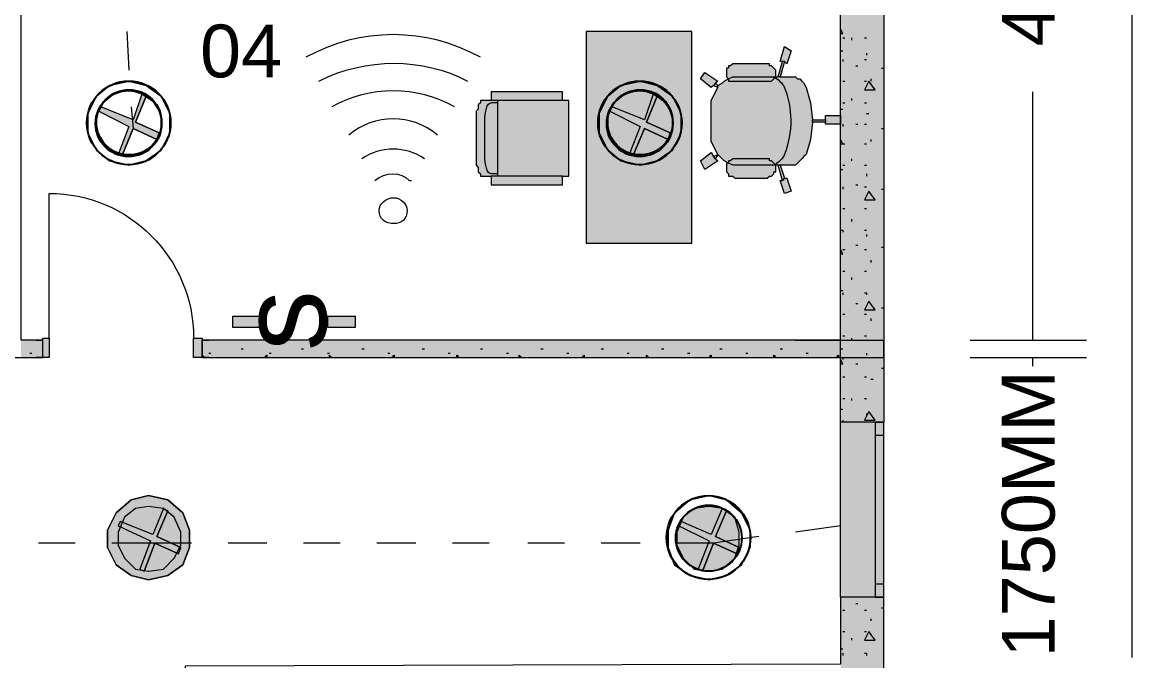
# Model space of a CAD drawing. Header units: inches. Extents: x 0.12 to 8.16, y 2.81 to 8.2.
# Drawn here: x 4.938 to 5.795, y 6.481 to 6.974 of the extents above; entities that cross this region are included whole.
import ezdxf

# ---------------------------------------------------------------- set-up
doc = ezdxf.new("R2010")
doc.units = ezdxf.units.IN
doc.header["$MEASUREMENT"] = 0
for name, color, linetype, true_color in [('PDF_Geometry', 7, 'Continuous', 0x029e21), ('PDF_Solid Fills', 7, 'Continuous', 0xffffff), ('PDF_Text', 7, 'Continuous', 0x5555ff)]:
    doc.layers.add(name, color=color, linetype=linetype, true_color=true_color)
doc.styles.add('PDF F2', font='arial.ttf')

msp = doc.modelspace()

# ---------------------------------------------------------------- hatches: boundary and pattern name
at = {"layer": 'PDF_Solid Fills', "transparency": 33554559}
for points in [[(5.54833, 6.89667), (5.54667, 6.88333), (5.54333, 6.87167), (5.54167, 6.87), (5.54, 6.86833), (5.53833, 6.86667), (5.53667, 6.865), (5.535, 6.86333), (5.52333, 6.86333), (5.52667, 6.85333), (5.52833, 6.85333), (5.53167, 6.84333), (5.52667, 6.84167), (5.52333, 6.85167), (5.525, 6.85167), (5.52167, 6.86333), (5.52, 6.86333), (5.48667, 6.86333), (5.48333, 6.865), (5.48, 6.86667), (5.47833, 6.86833), (5.475, 6.87167), (5.47333, 6.86833), (5.475, 6.86667), (5.465, 6.86), (5.46167, 6.86667), (5.47, 6.87333), (5.47167, 6.87), (5.475, 6.87167), (5.47333, 6.875), (5.47167, 6.87833), (5.47, 6.88167), (5.47, 6.885), (5.47, 6.91), (5.47, 6.91333), (5.47167, 6.91667), (5.47333, 6.92), (5.475, 6.92333), (5.47167, 6.925), (5.47, 6.92333), (5.46167, 6.93), (5.465, 6.935), (5.475, 6.92833), (5.47333, 6.92667), (5.475, 6.925), (5.47833, 6.92667), (5.48, 6.92833), (5.48333, 6.93), (5.48667, 6.93167), (5.52, 6.93167), (5.52167, 6.93167), (5.525, 6.94333), (5.52333, 6.94333), (5.52667, 6.955), (5.53167, 6.95167), (5.52833, 6.94167), (5.52667, 6.94333), (5.52333, 6.93167), (5.535, 6.93167), (5.53667, 6.93), (5.53833, 6.93), (5.54, 6.92833), (5.54167, 6.92667), (5.54333, 6.92333), (5.54667, 6.91167), (5.54833, 6.89833), (5.55833, 6.89833), (5.55833, 6.90167), (5.57, 6.90167), (5.57, 6.895), (5.55833, 6.895), (5.55833, 6.89667)], [(5.51333, 6.94167), (5.515, 6.94167), (5.515, 6.94), (5.51667, 6.94), (5.51667, 6.94), (5.51833, 6.93833), (5.51833, 6.93833), (5.52, 6.93667), (5.52, 6.935), (5.52, 6.935), (5.52, 6.93333), (5.52, 6.93167), (5.51833, 6.93167), (5.51833, 6.93), (5.51667, 6.92833), (5.51667, 6.92833), (5.515, 6.92833), (5.515, 6.92833), (5.51333, 6.92833), (5.48833, 6.92833), (5.48667, 6.92833), (5.485, 6.92833), (5.485, 6.92833), (5.48333, 6.92833), (5.48333, 6.93), (5.48167, 6.93167), (5.48167, 6.93167), (5.48167, 6.93333), (5.48167, 6.935), (5.48167, 6.935), (5.48167, 6.93667), (5.48167, 6.93833), (5.48333, 6.93833), (5.48333, 6.94), (5.485, 6.94), (5.485, 6.94), (5.48667, 6.94167), (5.48833, 6.94167)], [(5.28833, 6.89667), (5.28833, 6.9), (5.28833, 6.90167), (5.28833, 6.905), (5.29, 6.90667), (5.29, 6.90667), (5.29, 6.90833), (5.29, 6.91), (5.29, 6.91), (5.29167, 6.91167), (5.29167, 6.91167), (5.29167, 6.91167), (5.29167, 6.91333), (5.29167, 6.91333), (5.29167, 6.91333), (5.29333, 6.91333), (5.29333, 6.91333), (5.29333, 6.91333), (5.3, 6.91333), (5.3, 6.92), (5.355, 6.92), (5.355, 6.91333), (5.36, 6.91333), (5.36, 6.855), (5.355, 6.855), (5.355, 6.84833), (5.3, 6.84833), (5.3, 6.855), (5.29333, 6.855), (5.29333, 6.855), (5.29333, 6.855), (5.29167, 6.855), (5.29167, 6.855), (5.29167, 6.855), (5.29167, 6.855), (5.29167, 6.85667), (5.29167, 6.85667), (5.29, 6.85833), (5.29, 6.85833), (5.29, 6.86), (5.29, 6.86167), (5.29, 6.86167), (5.28833, 6.86333), (5.28833, 6.865), (5.28833, 6.86833), (5.28833, 6.87167)], [(5.51333, 6.86833), (5.515, 6.86833), (5.515, 6.86667), (5.51667, 6.86667), (5.51667, 6.86667), (5.51833, 6.865), (5.51833, 6.865), (5.52, 6.86333), (5.52, 6.86167), (5.52, 6.86167), (5.52, 6.86), (5.52, 6.85833), (5.51833, 6.85833), (5.51833, 6.85667), (5.51667, 6.855), (5.51667, 6.855), (5.515, 6.855), (5.515, 6.855), (5.51333, 6.85333), (5.48833, 6.85333), (5.48667, 6.855), (5.485, 6.855), (5.485, 6.855), (5.48333, 6.855), (5.48333, 6.85667), (5.48167, 6.85833), (5.48167, 6.85833), (5.48167, 6.86), (5.48167, 6.86167), (5.48167, 6.86167), (5.48167, 6.86333), (5.48167, 6.865), (5.48333, 6.865), (5.48333, 6.86667), (5.485, 6.86667), (5.485, 6.86667), (5.48667, 6.86833), (5.48833, 6.86833)], [(5.035, 6.55), (5.025, 6.55167), (5.01667, 6.56), (5.01167, 6.57), (5.01167, 6.58), (5.01667, 6.59167), (5.025, 6.59833), (5.035, 6.6), (5.04667, 6.59833), (5.055, 6.59167), (5.06, 6.58), (5.06, 6.57), (5.055, 6.56), (5.04667, 6.55167)], [(5.035, 6.6), (5.04667, 6.59833), (5.055, 6.59167), (5.06, 6.58), (5.06, 6.57), (5.055, 6.56), (5.04667, 6.55167), (5.035, 6.55), (5.025, 6.55167), (5.01667, 6.56), (5.01167, 6.57), (5.01167, 6.58), (5.01667, 6.59167), (5.025, 6.59833)], [(5.46833, 6.6), (5.47833, 6.59833), (5.48833, 6.59167), (5.49167, 6.58), (5.49167, 6.57), (5.48833, 6.56), (5.47833, 6.55167), (5.46833, 6.55), (5.45667, 6.55167), (5.44833, 6.56), (5.44333, 6.57), (5.44333, 6.58), (5.44833, 6.59167), (5.45667, 6.59833)]]:
    msp.add_hatch(color=256, dxfattribs=at).paths.add_polyline_path(points)
at = {"layer": 'PDF_Solid Fills', "true_color": 0xaaaaaa, "transparency": 33554559}
for points in [[(5.04333, 6.88833), (5.04167, 6.88333), (5.02333, 6.89167), (5.015, 6.87167), (5.01167, 6.87167), (5.02, 6.89333), (4.99667, 6.905), (4.99833, 6.90833), (5.02333, 6.89833), (5.03, 6.91833), (5.03333, 6.91667), (5.025, 6.89667)], [(5.43833, 6.88833), (5.43667, 6.88333), (5.41833, 6.89167), (5.41, 6.87167), (5.40667, 6.87167), (5.415, 6.89333), (5.39167, 6.905), (5.39333, 6.90833), (5.41833, 6.89833), (5.425, 6.91833), (5.42833, 6.91667), (5.42, 6.89667)], [(5.035, 6.60833), (5.05, 6.605), (5.06167, 6.595), (5.06667, 6.58167), (5.06667, 6.56833), (5.06167, 6.555), (5.05, 6.54667), (5.035, 6.54333), (5.02167, 6.54667), (5.01, 6.555), (5.00333, 6.56833), (5.00333, 6.58167), (5.01, 6.595), (5.02167, 6.605)], [(5.06, 6.56833), (5.05833, 6.56333), (5.04, 6.57167), (5.03167, 6.55), (5.02833, 6.55167), (5.03667, 6.57333), (5.01167, 6.585), (5.01333, 6.58833), (5.03833, 6.57833), (5.04667, 6.59833), (5.05, 6.59667), (5.04167, 6.57667)], [(5.49167, 6.56833), (5.49, 6.56333), (5.47167, 6.57167), (5.46333, 6.55), (5.46, 6.55167), (5.46833, 6.57333), (5.445, 6.585), (5.44667, 6.58833), (5.47, 6.57833), (5.47833, 6.59833), (5.48167, 6.59667), (5.47333, 6.57667)]]:
    msp.add_hatch(color=253, dxfattribs=at).paths.add_polyline_path(points)

# ---------------------------------------------------------------- linework, layer by layer
at = {"layer": 'PDF_Geometry', "color": 253, "lineweight": 9, "true_color": 0xaaaaaa}
msp.add_lwpolyline([(5.795, 7.44167), (5.795, 6.48333)], dxfattribs=at)
at = {"layer": 'PDF_Geometry', "color": 7, "lineweight": 13}
for points in [[(5.47167, 7.42333), (5.47167, 7.43), (5.60333, 7.43), (5.60333, 7.39667), (5.60333, 6.665), (5.59667, 6.665), (5.57, 6.665), (5.57, 7.39667), (5.47167, 7.39667)], [(5.59667, 6.665), (5.60333, 6.665)], [(5.06333, 6.47667), (5.06333, 6.46333), (5.57, 6.465), (5.57, 5.41667), (5.57667, 5.41667), (5.60333, 5.41667), (5.60333, 6.53), (5.59667, 6.53), (5.60333, 6.53), (5.59667, 6.53), (5.57, 6.53), (5.57, 6.47833)]]:
    msp.add_lwpolyline(points, close=True, dxfattribs=at)
at = {"layer": 'PDF_Geometry', "color": 7, "lineweight": 9}
for points in [[(4.90167, 6.715), (4.90667, 6.715), (4.90167, 6.715), (4.90167, 6.72833), (4.90167, 6.715), (4.92333, 6.715), (4.95333, 6.715), (4.95333, 6.72833), (4.93667, 6.72833), (4.93667, 7.29333), (4.92333, 7.29333), (4.92333, 6.72833), (4.90167, 6.72833), (4.90667, 6.72833), (4.90167, 6.72833)], [(4.95333, 6.715), (4.94833, 6.715), (4.95333, 6.715), (4.95333, 6.72833), (4.94833, 6.72833), (4.95333, 6.72833), (4.94833, 6.72833)], [(4.94833, 6.715), (4.95333, 6.715), (4.95333, 6.72833)], [(5.08167, 6.715), (5.07667, 6.715), (5.08167, 6.715), (5.07667, 6.715), (5.57, 6.715), (5.57, 6.72833), (5.07667, 6.72833), (5.07667, 6.715), (5.07667, 6.72833), (5.08167, 6.72833), (5.07667, 6.72833)], [(5.07667, 6.715), (5.07667, 6.72833), (5.08167, 6.72833)], [(5.60333, 6.715), (5.60333, 6.72833)]]:
    msp.add_lwpolyline(points, dxfattribs=at)
at = {"layer": 'PDF_Geometry', "color": 7, "lineweight": 13}
for points in [[(5.01833, 6.96667), (5.02, 6.93667)], [(5.02167, 6.90833), (5.02333, 6.89167)], [(5.59667, 6.665), (5.57, 6.665)], [(5.57, 6.585), (5.535, 6.58)], [(4.97833, 6.57167), (4.95, 6.57167)], [(5.06833, 6.57167), (5.04, 6.57167), (5.00667, 6.57167)], [(5.12667, 6.57167), (5.09667, 6.57167)], [(5.18333, 6.57167), (5.155, 6.57167)], [(5.24167, 6.57167), (5.21167, 6.57167)], [(5.29833, 6.57167), (5.27, 6.57167)], [(5.35667, 6.57167), (5.32833, 6.57167)], [(5.415, 6.57167), (5.385, 6.57167)], [(5.50667, 6.57667), (5.47167, 6.57167), (5.44333, 6.57167)], [(5.59667, 6.53), (5.57, 6.53)]]:
    msp.add_lwpolyline(points, dxfattribs=at)
at = {"layer": 'PDF_Geometry', "lineweight": 9}
for points in [[(5.455, 6.80333), (5.455, 6.96667), (5.37333, 6.96667), (5.37333, 6.80333)], [(5.54833, 6.89667), (5.54667, 6.88333), (5.54333, 6.87167), (5.54167, 6.87), (5.54, 6.86833), (5.53833, 6.86667), (5.53667, 6.865), (5.535, 6.86333), (5.52333, 6.86333), (5.52667, 6.85333), (5.52833, 6.85333), (5.53167, 6.84333), (5.52667, 6.84167), (5.52333, 6.85167), (5.525, 6.85167), (5.52167, 6.86333), (5.52, 6.86333), (5.48667, 6.86333), (5.48333, 6.865), (5.48, 6.86667), (5.47833, 6.86833), (5.475, 6.87167), (5.47333, 6.86833), (5.475, 6.86667), (5.465, 6.86), (5.46167, 6.86667), (5.47, 6.87333), (5.47167, 6.87), (5.475, 6.87167), (5.47333, 6.875), (5.47167, 6.87833), (5.47, 6.88167), (5.47, 6.885), (5.47, 6.91), (5.47, 6.91333), (5.47167, 6.91667), (5.47333, 6.92), (5.475, 6.92333), (5.47167, 6.925), (5.47, 6.92333), (5.46167, 6.93), (5.465, 6.935), (5.475, 6.92833), (5.47333, 6.92667), (5.475, 6.925), (5.47833, 6.92667), (5.48, 6.92833), (5.48333, 6.93), (5.48667, 6.93167), (5.52, 6.93167), (5.52167, 6.93167), (5.525, 6.94333), (5.52333, 6.94333), (5.52667, 6.955), (5.53167, 6.95167), (5.52833, 6.94167), (5.52667, 6.94333), (5.52333, 6.93167), (5.535, 6.93167), (5.53667, 6.93), (5.53833, 6.93), (5.54, 6.92833), (5.54167, 6.92667), (5.54333, 6.92333), (5.54667, 6.91167), (5.54833, 6.89833), (5.55833, 6.89833), (5.55833, 6.90167), (5.57, 6.90167), (5.57, 6.895), (5.55833, 6.895), (5.55833, 6.89667)], [(5.51333, 6.94167), (5.48833, 6.94167), (5.48667, 6.94167), (5.485, 6.94), (5.48333, 6.94), (5.48333, 6.93833), (5.48167, 6.93833), (5.48167, 6.93667), (5.48167, 6.935), (5.48167, 6.93333), (5.48167, 6.93167), (5.48333, 6.93), (5.48333, 6.92833), (5.485, 6.92833), (5.48667, 6.92833), (5.48833, 6.92833), (5.51333, 6.92833), (5.515, 6.92833), (5.51667, 6.92833), (5.51833, 6.93), (5.51833, 6.93167), (5.52, 6.93167), (5.52, 6.93333), (5.52, 6.935), (5.52, 6.93667), (5.51833, 6.93833), (5.51667, 6.94), (5.515, 6.94), (5.515, 6.94167)], [(5.28833, 6.89667), (5.28833, 6.87167), (5.28833, 6.86833), (5.28833, 6.865), (5.28833, 6.86333), (5.29, 6.86167), (5.29, 6.86), (5.29, 6.85833), (5.29167, 6.85667), (5.29167, 6.855), (5.29333, 6.855), (5.3, 6.855), (5.3, 6.84833), (5.355, 6.84833), (5.355, 6.855), (5.36, 6.855), (5.36, 6.91333), (5.355, 6.91333), (5.355, 6.92), (5.3, 6.92), (5.3, 6.91333), (5.29333, 6.91333), (5.29167, 6.91333), (5.29167, 6.91167), (5.29, 6.91), (5.29, 6.90833), (5.29, 6.90667), (5.28833, 6.905), (5.28833, 6.90167), (5.28833, 6.9)], [(5.51333, 6.86833), (5.48833, 6.86833), (5.48667, 6.86833), (5.485, 6.86667), (5.48333, 6.86667), (5.48333, 6.865), (5.48167, 6.865), (5.48167, 6.86333), (5.48167, 6.86167), (5.48167, 6.86), (5.48167, 6.85833), (5.48333, 6.85667), (5.48333, 6.855), (5.485, 6.855), (5.48667, 6.855), (5.48833, 6.85333), (5.51333, 6.85333), (5.515, 6.855), (5.51667, 6.855), (5.51833, 6.85667), (5.51833, 6.85833), (5.52, 6.85833), (5.52, 6.86), (5.52, 6.86167), (5.52, 6.86333), (5.51833, 6.865), (5.51667, 6.86667), (5.515, 6.86667), (5.515, 6.86833)]]:
    msp.add_lwpolyline(points, close=True, dxfattribs=at)
at = {"layer": 'PDF_Geometry', "color": 54, "lineweight": 13, "true_color": 0x9f9f00}
for points in [[(5.57, 6.965), (5.57167, 6.965), (5.57, 6.96833)], [(5.57167, 6.96167), (5.57333, 6.96167)], [(5.57833, 6.96167), (5.57833, 6.96)], [(5.58833, 6.96167), (5.59, 6.96167)], [(5.57, 6.95167), (5.57167, 6.95167)], [(5.59, 6.95), (5.59, 6.94833)], [(5.57167, 6.945), (5.57167, 6.94333)], [(5.58167, 6.94), (5.58333, 6.94)], [(5.58833, 6.945), (5.59, 6.945)], [(5.60167, 6.93833), (5.60333, 6.93833)], [(5.59333, 6.93), (5.59333, 6.92833)], [(5.57167, 6.92833), (5.57333, 6.92833)], [(5.58833, 6.92833), (5.59, 6.92833)], [(5.57167, 6.91167), (5.57333, 6.91167)], [(5.57833, 6.915), (5.57833, 6.91333)], [(5.58833, 6.91167), (5.59, 6.91167)], [(5.57, 6.90667), (5.57167, 6.90667)], [(5.59, 6.90333), (5.59167, 6.90333)], [(5.57167, 6.895), (5.57167, 6.89333)], [(5.58167, 6.895), (5.58333, 6.895)], [(5.58833, 6.895), (5.59, 6.895)], [(5.60167, 6.89167), (5.60333, 6.89167)], [(5.57, 6.88), (5.57167, 6.88), (5.57, 6.88333)], [(5.57167, 6.88), (5.57333, 6.88)], [(5.58833, 6.88), (5.59, 6.88)], [(5.59333, 6.88333), (5.59333, 6.88167)], [(5.57167, 6.86333), (5.57333, 6.86333)], [(5.57833, 6.86833), (5.57833, 6.86667)], [(5.58833, 6.86333), (5.59, 6.86333)], [(5.57, 6.86), (5.57167, 6.86)], [(5.59, 6.85667), (5.59, 6.855)], [(5.57167, 6.84667), (5.57167, 6.845)], [(5.58167, 6.84833), (5.58333, 6.84833)], [(5.58833, 6.84667), (5.59, 6.84667)], [(5.60167, 6.845), (5.60333, 6.845)], [(5.59333, 6.83667), (5.595, 6.83667)], [(5.57167, 6.83), (5.57333, 6.83)], [(5.58833, 6.83), (5.59, 6.83)], [(5.57833, 6.82167), (5.57833, 6.82)], [(5.57, 6.81333), (5.57167, 6.81333), (5.57167, 6.81167)], [(5.58833, 6.81333), (5.59, 6.81333)], [(5.59, 6.81), (5.59, 6.80833)], [(5.58167, 6.80167), (5.58333, 6.80167)], [(5.60167, 6.8), (5.60333, 6.8)], [(5.57, 6.795), (5.57167, 6.795), (5.57, 6.79833)], [(5.57167, 6.79833), (5.57333, 6.79833)], [(5.58833, 6.79833), (5.59, 6.79833)], [(5.59333, 6.79), (5.59333, 6.78833)], [(5.57167, 6.78167), (5.57333, 6.78167)], [(5.57833, 6.77667), (5.57833, 6.775)], [(5.58833, 6.78167), (5.59, 6.78167)], [(5.57, 6.76667), (5.57167, 6.76667)], [(5.57167, 6.765), (5.57167, 6.76333)], [(5.58833, 6.765), (5.59, 6.765), (5.59, 6.76333)], [(5.58167, 6.75667), (5.58333, 6.75667)], [(5.60167, 6.75333), (5.60333, 6.75333)], [(5.57167, 6.74833), (5.57333, 6.74833)], [(5.58833, 6.74833), (5.59, 6.74833)], [(5.59333, 6.745), (5.59333, 6.74333)], [(5.57167, 6.73167), (5.57333, 6.73167)], [(5.58833, 6.73167), (5.59, 6.73167)], [(5.57833, 6.73), (5.57833, 6.72833)], [(5.57, 6.72167), (5.57167, 6.72167)], [(5.57167, 6.715), (5.57167, 6.71333)], [(5.58833, 6.715), (5.59, 6.715)], [(5.59, 6.71833), (5.59, 6.71667)], [(5.57, 6.71), (5.57167, 6.71), (5.57, 6.71333)], [(5.58167, 6.71), (5.58333, 6.71)], [(5.60167, 6.70667), (5.60333, 6.70667)], [(5.57167, 6.7), (5.57333, 6.7)], [(5.58833, 6.7), (5.59, 6.7)], [(5.59333, 6.69833), (5.595, 6.69833)], [(5.57167, 6.68333), (5.57333, 6.68333)], [(5.57833, 6.68333), (5.57833, 6.68167)], [(5.58833, 6.68333), (5.59, 6.68333)], [(5.57, 6.675), (5.57167, 6.675)], [(5.59, 6.67167), (5.59, 6.67)], [(5.57167, 6.66667), (5.57167, 6.665)], [(5.58833, 6.66667), (5.59, 6.66667)], [(5.57167, 6.52), (5.57333, 6.52)], [(5.58167, 6.525), (5.58333, 6.525)], [(5.58833, 6.52), (5.59, 6.52)], [(5.60167, 6.52167), (5.60333, 6.52167)], [(5.59333, 6.51333), (5.59333, 6.51167)], [(5.57167, 6.50333), (5.57333, 6.50333)], [(5.58833, 6.50333), (5.59, 6.50333)], [(5.57833, 6.49833), (5.57833, 6.49667)], [(5.57, 6.49), (5.57167, 6.49)], [(5.57167, 6.48667), (5.57167, 6.485)], [(5.58833, 6.48667), (5.59, 6.48667), (5.59, 6.485)]]:
    msp.add_lwpolyline(points, dxfattribs=at)
at = {"layer": 'PDF_Geometry', "lineweight": 9}
for points in [[(5.485, 6.94), (5.485, 6.94)], [(5.51667, 6.94), (5.51667, 6.94)], [(5.51833, 6.93833), (5.51833, 6.93833)], [(5.52667, 6.94333), (5.525, 6.94333)], [(5.48167, 6.935), (5.48167, 6.935)], [(5.48167, 6.93167), (5.48167, 6.93167)], [(5.52, 6.935), (5.52, 6.935)], [(5.52333, 6.93167), (5.52167, 6.93167)], [(5.47333, 6.92667), (5.47167, 6.925)], [(5.485, 6.92833), (5.485, 6.92833)], [(5.515, 6.92833), (5.515, 6.92833)], [(5.51667, 6.92833), (5.51667, 6.92833)], [(5.29167, 6.91333), (5.29167, 6.91333)], [(5.29167, 6.91333), (5.29167, 6.91333)], [(5.29167, 6.91167), (5.29167, 6.91167)], [(5.29167, 6.91167), (5.29167, 6.91167)], [(5.29333, 6.91333), (5.29333, 6.91333)], [(5.29333, 6.91333), (5.29333, 6.91333)], [(5.355, 6.91333), (5.3, 6.91333)], [(5.305, 6.91167), (5.3, 6.91167)], [(5.305, 6.855), (5.305, 6.91333)], [(5.29, 6.91), (5.29, 6.91)], [(5.29, 6.90667), (5.29, 6.90667)], [(5.295, 6.87167), (5.295, 6.89667)], [(5.54833, 6.89667), (5.54833, 6.89833)], [(5.55833, 6.89833), (5.55833, 6.89667)], [(5.47333, 6.86833), (5.47167, 6.87)], [(5.29, 6.86167), (5.29, 6.86167)], [(5.48167, 6.86167), (5.48167, 6.86167)], [(5.485, 6.86667), (5.485, 6.86667)], [(5.51667, 6.86667), (5.51667, 6.86667)], [(5.51833, 6.865), (5.51833, 6.865)], [(5.52, 6.86167), (5.52, 6.86167)], [(5.52333, 6.86333), (5.52167, 6.86333)], [(5.29, 6.85833), (5.29, 6.85833)], [(5.29167, 6.85667), (5.29167, 6.85667)], [(5.29167, 6.855), (5.29167, 6.855)], [(5.29167, 6.855), (5.29167, 6.855)], [(5.29167, 6.855), (5.29167, 6.855)], [(5.29333, 6.855), (5.29333, 6.855)], [(5.29333, 6.855), (5.29333, 6.855)], [(5.305, 6.85667), (5.3, 6.85667)], [(5.355, 6.855), (5.3, 6.855)], [(5.48167, 6.85833), (5.48167, 6.85833)], [(5.485, 6.855), (5.485, 6.855)], [(5.515, 6.855), (5.515, 6.855)], [(5.51667, 6.855), (5.51667, 6.855)], [(5.52667, 6.85333), (5.525, 6.85167)]]:
    msp.add_lwpolyline(points, dxfattribs=at)
at = {"layer": 'PDF_Geometry', "color": 8, "lineweight": 13, "true_color": 0x7f7f7f}
for points in [[(5.02, 6.92833), (5.005, 6.925), (4.995, 6.91667), (4.98833, 6.90333), (4.98833, 6.88833), (4.995, 6.875), (5.005, 6.86667), (5.02, 6.86333), (5.03333, 6.86667), (5.045, 6.875), (5.05167, 6.88833), (5.05167, 6.90333), (5.045, 6.91667), (5.03333, 6.925)], [(5.02, 6.87), (5.03, 6.87333), (5.04, 6.88), (5.045, 6.89), (5.045, 6.90167), (5.04, 6.91167), (5.03, 6.91833), (5.02, 6.92167), (5.00833, 6.91833), (5, 6.91167), (4.995, 6.90167), (4.995, 6.89), (5, 6.88), (5.00833, 6.87333)], [(5.02, 6.92167), (5.00833, 6.91833), (5, 6.91167), (4.995, 6.90167), (4.995, 6.89), (5, 6.88), (5.00833, 6.87333), (5.02, 6.87), (5.03, 6.87333), (5.04, 6.88), (5.045, 6.89), (5.045, 6.90167), (5.04, 6.91167), (5.03, 6.91833)], [(5.415, 6.92833), (5.4, 6.925), (5.39, 6.91667), (5.38333, 6.90333), (5.38333, 6.88833), (5.39, 6.875), (5.4, 6.86667), (5.415, 6.86333), (5.42833, 6.86667), (5.44, 6.875), (5.44667, 6.88833), (5.44667, 6.90333), (5.44, 6.91667), (5.42833, 6.925)], [(5.415, 6.87), (5.425, 6.87333), (5.435, 6.88), (5.44, 6.89), (5.44, 6.90167), (5.435, 6.91167), (5.425, 6.91833), (5.415, 6.92167), (5.40333, 6.91833), (5.395, 6.91167), (5.39, 6.90167), (5.39, 6.89), (5.395, 6.88), (5.40333, 6.87333)], [(5.415, 6.92167), (5.40333, 6.91833), (5.395, 6.91167), (5.39, 6.90167), (5.39, 6.89), (5.395, 6.88), (5.40333, 6.87333), (5.415, 6.87), (5.425, 6.87333), (5.435, 6.88), (5.44, 6.89), (5.44, 6.90167), (5.435, 6.91167), (5.425, 6.91833)], [(5.04333, 6.88833), (5.025, 6.89667), (5.03333, 6.91667), (5.03, 6.91833), (5.02333, 6.89833), (4.99833, 6.90833), (4.99667, 6.905), (5.02, 6.89333), (5.01167, 6.87167), (5.015, 6.87167), (5.02333, 6.89167), (5.04167, 6.88333)], [(5.43833, 6.88833), (5.42, 6.89667), (5.42833, 6.91667), (5.425, 6.91833), (5.41833, 6.89833), (5.39333, 6.90833), (5.39167, 6.905), (5.415, 6.89333), (5.40667, 6.87167), (5.41, 6.87167), (5.41833, 6.89167), (5.43667, 6.88333)], [(5.1, 6.74667), (5.1, 6.73833), (5.12167, 6.73833), (5.12167, 6.74667)], [(5.17333, 6.74667), (5.17333, 6.73833), (5.195, 6.73833), (5.195, 6.74667)], [(5.035, 6.60833), (5.02167, 6.605), (5.01, 6.595), (5.00333, 6.58167), (5.00333, 6.56833), (5.01, 6.555), (5.02167, 6.54667), (5.035, 6.54333), (5.05, 6.54667), (5.06167, 6.555), (5.06667, 6.56833), (5.06667, 6.58167), (5.06167, 6.595), (5.05, 6.605)], [(5.46833, 6.60833), (5.45333, 6.605), (5.44167, 6.595), (5.43667, 6.58167), (5.43667, 6.56833), (5.44167, 6.555), (5.45333, 6.54667), (5.46833, 6.54333), (5.48167, 6.54667), (5.49333, 6.555), (5.5, 6.56833), (5.5, 6.58167), (5.49333, 6.595), (5.48167, 6.605)], [(5.035, 6.55), (5.04667, 6.55167), (5.055, 6.56), (5.06, 6.57), (5.06, 6.58), (5.055, 6.59167), (5.04667, 6.59833), (5.035, 6.6), (5.025, 6.59833), (5.01667, 6.59167), (5.01167, 6.58), (5.01167, 6.57), (5.01667, 6.56), (5.025, 6.55167)], [(5.035, 6.6), (5.025, 6.59833), (5.01667, 6.59167), (5.01167, 6.58), (5.01167, 6.57), (5.01667, 6.56), (5.025, 6.55167), (5.035, 6.55), (5.04667, 6.55167), (5.055, 6.56), (5.06, 6.57), (5.06, 6.58), (5.055, 6.59167), (5.04667, 6.59833)], [(5.06, 6.56833), (5.04167, 6.57667), (5.05, 6.59667), (5.04667, 6.59833), (5.03833, 6.57833), (5.01333, 6.58833), (5.01167, 6.585), (5.03667, 6.57333), (5.02833, 6.55167), (5.03167, 6.55), (5.04, 6.57167), (5.05833, 6.56333)], [(5.46833, 6.55), (5.47833, 6.55167), (5.48833, 6.56), (5.49167, 6.57), (5.49167, 6.58), (5.48833, 6.59167), (5.47833, 6.59833), (5.46833, 6.6), (5.45667, 6.59833), (5.44833, 6.59167), (5.44333, 6.58), (5.44333, 6.57), (5.44833, 6.56), (5.45667, 6.55167)], [(5.46833, 6.6), (5.45667, 6.59833), (5.44833, 6.59167), (5.44333, 6.58), (5.44333, 6.57), (5.44833, 6.56), (5.45667, 6.55167), (5.46833, 6.55), (5.47833, 6.55167), (5.48833, 6.56), (5.49167, 6.57), (5.49167, 6.58), (5.48833, 6.59167), (5.47833, 6.59833)], [(5.49167, 6.56833), (5.47333, 6.57667), (5.48167, 6.59667), (5.47833, 6.59833), (5.47, 6.57833), (5.44667, 6.58833), (5.445, 6.585), (5.46833, 6.57333), (5.46, 6.55167), (5.46333, 6.55), (5.47167, 6.57167), (5.49, 6.56333)]]:
    msp.add_lwpolyline(points, close=True, dxfattribs=at)
at = {"layer": 'PDF_Geometry', "color": 123, "lineweight": 13, "true_color": 0x71cebe}
for points in [[(5.02, 6.92833), (5.03333, 6.925), (5.045, 6.91667), (5.05167, 6.90333), (5.05167, 6.88833), (5.045, 6.875), (5.03333, 6.86667), (5.02, 6.86333), (5.005, 6.86667), (4.995, 6.875), (4.98833, 6.88833), (4.98833, 6.90333), (4.995, 6.91667), (5.005, 6.925)], [(5.02, 6.92167), (5.00833, 6.91833), (5, 6.91167), (4.995, 6.90167), (4.995, 6.89), (5, 6.88), (5.00833, 6.87333), (5.02, 6.87), (5.03, 6.87333), (5.04, 6.88), (5.045, 6.89), (5.045, 6.90167), (5.04, 6.91167), (5.03, 6.91833)], [(5.415, 6.92833), (5.42833, 6.925), (5.44, 6.91667), (5.44667, 6.90333), (5.44667, 6.88833), (5.44, 6.875), (5.42833, 6.86667), (5.415, 6.86333), (5.4, 6.86667), (5.39, 6.875), (5.38333, 6.88833), (5.38333, 6.90333), (5.39, 6.91667), (5.4, 6.925)], [(5.415, 6.92167), (5.40333, 6.91833), (5.395, 6.91167), (5.39, 6.90167), (5.39, 6.89), (5.395, 6.88), (5.40333, 6.87333), (5.415, 6.87), (5.425, 6.87333), (5.435, 6.88), (5.44, 6.89), (5.44, 6.90167), (5.435, 6.91167), (5.425, 6.91833)], [(5.035, 6.60833), (5.05, 6.605), (5.06167, 6.595), (5.06667, 6.58167), (5.06667, 6.56833), (5.06167, 6.555), (5.05, 6.54667), (5.035, 6.54333), (5.02167, 6.54667), (5.01, 6.555), (5.00333, 6.56833), (5.00333, 6.58167), (5.01, 6.595), (5.02167, 6.605)], [(5.46833, 6.60833), (5.48167, 6.605), (5.49333, 6.595), (5.5, 6.58167), (5.5, 6.56833), (5.49333, 6.555), (5.48167, 6.54667), (5.46833, 6.54333), (5.45333, 6.54667), (5.44167, 6.555), (5.43667, 6.56833), (5.43667, 6.58167), (5.44167, 6.595), (5.45333, 6.605)], [(5.035, 6.6), (5.025, 6.59833), (5.01667, 6.59167), (5.01167, 6.58), (5.01167, 6.57), (5.01667, 6.56), (5.025, 6.55167), (5.035, 6.55), (5.04667, 6.55167), (5.055, 6.56), (5.06, 6.57), (5.06, 6.58), (5.055, 6.59167), (5.04667, 6.59833)], [(5.46833, 6.6), (5.45667, 6.59833), (5.44833, 6.59167), (5.44333, 6.58), (5.44333, 6.57), (5.44833, 6.56), (5.45667, 6.55167), (5.46833, 6.55), (5.47833, 6.55167), (5.48833, 6.56), (5.49167, 6.57), (5.49167, 6.58), (5.48833, 6.59167), (5.47833, 6.59833)]]:
    msp.add_lwpolyline(points, close=True, dxfattribs=at)
at = {"layer": 'PDF_Geometry', "lineweight": 9}
msp.add_lwpolyline([(5.52667, 6.87167, 0.099136), (5.53167, 6.89833, 0.096191), (5.52667, 6.92333)], format="xyb", dxfattribs=at)
at = {"layer": 'PDF_Geometry', "color": 54, "lineweight": 13, "true_color": 0x9f9f00}
for points in [[(5.59167, 6.92833), (5.58833, 6.92167), (5.59667, 6.92167)], [(5.59167, 6.84333), (5.58833, 6.83667), (5.59667, 6.83667)], [(5.59167, 6.75833), (5.58833, 6.75167), (5.59667, 6.75167)], [(5.59167, 6.67333), (5.58833, 6.66667), (5.59667, 6.66667)], [(5.59167, 6.50333), (5.58833, 6.49667), (5.59667, 6.49667)]]:
    msp.add_lwpolyline(points, close=True, dxfattribs=at)
at = {"layer": 'PDF_Geometry', "color": 251, "lineweight": 9, "true_color": 0x6a6a6a}
for points in [[(5.03, 6.91833), (5.02333, 6.89833), (4.99833, 6.90833)], [(5.03333, 6.91667), (5.025, 6.89667), (5.04333, 6.88833)], [(5.425, 6.91833), (5.41833, 6.89833), (5.39333, 6.90833)], [(5.42833, 6.91667), (5.42, 6.89667), (5.43833, 6.88833)], [(5.71833, 6.92), (5.71833, 6.72833)], [(4.99667, 6.905), (5.02, 6.89333), (5.01167, 6.87167)], [(5.39167, 6.905), (5.415, 6.89333), (5.40667, 6.87167)], [(5.04167, 6.88333), (5.02333, 6.89167), (5.015, 6.87167)], [(5.43667, 6.88333), (5.41833, 6.89167), (5.41, 6.87167)], [(5.535, 6.72833), (5.60333, 6.72833)], [(5.67, 6.72833), (5.76, 6.72833)], [(5.51333, 6.715), (5.60333, 6.715)], [(5.67, 6.715), (5.76, 6.715)], [(5.71833, 6.715), (5.71833, 6.70833)], [(5.04667, 6.59833), (5.03833, 6.57833), (5.01333, 6.58833)], [(5.05, 6.59667), (5.04167, 6.57667), (5.06, 6.56833)], [(5.47833, 6.59833), (5.47, 6.57833), (5.44667, 6.58833)], [(5.48167, 6.59667), (5.47333, 6.57667), (5.49167, 6.56833)], [(5.01167, 6.585), (5.03667, 6.57333), (5.02833, 6.55167)], [(5.445, 6.585), (5.46833, 6.57333), (5.46, 6.55167)], [(5.05833, 6.56333), (5.04, 6.57167), (5.03167, 6.55)], [(5.49, 6.56333), (5.47167, 6.57167), (5.46333, 6.55)]]:
    msp.add_lwpolyline(points, dxfattribs=at)
at = {"layer": 'PDF_Geometry', "color": 30, "lineweight": 13, "true_color": 0xff6600}
msp.add_lwpolyline([(4.95833, 6.73), (4.95833, 6.84167, -0.41418), (5.07, 6.73)], format="xyb", dxfattribs=at)
at = {"layer": 'PDF_Geometry', "color": 251, "lineweight": 9, "true_color": 0x6a6a6a}
for points in [[(5.12167, 6.73833), (5.12167, 6.74667), (5.1, 6.74667), (5.1, 6.73833)], [(5.195, 6.73833), (5.195, 6.74667), (5.17333, 6.74667), (5.17333, 6.73833)]]:
    msp.add_lwpolyline(points, close=True, dxfattribs=at)
at = {"layer": 'PDF_Geometry', "color": 30, "lineweight": 9, "true_color": 0xff6600}
for points in [[(4.95333, 6.73), (4.95833, 6.73), (4.95833, 6.715), (4.95333, 6.715)], [(5.07667, 6.715), (5.07, 6.715), (5.07, 6.73), (5.07667, 6.73)]]:
    msp.add_lwpolyline(points, close=True, dxfattribs=at)
at = {"layer": 'PDF_Geometry', "color": 85, "lineweight": 13, "true_color": 0x68b353}
for points in [[(4.94333, 6.71833), (4.945, 6.71833)], [(5.07667, 6.715), (5.07667, 6.71667), (5.07833, 6.715)], [(5.08167, 6.71833), (5.08333, 6.71833)], [(5.08167, 6.715), (5.08333, 6.715)], [(5.09833, 6.715), (5.1, 6.715)], [(5.10667, 6.72167), (5.10833, 6.72167)], [(5.12167, 6.715), (5.12333, 6.715)], [(5.125, 6.715), (5.12667, 6.71667), (5.12667, 6.715)], [(5.12833, 6.71833), (5.13, 6.71833)], [(5.13833, 6.715), (5.14, 6.715)], [(5.15333, 6.72167), (5.155, 6.72167)], [(5.16333, 6.715), (5.165, 6.715)], [(5.17333, 6.71833), (5.175, 6.71833)], [(5.175, 6.715), (5.175, 6.71667), (5.17667, 6.715)], [(5.18, 6.715), (5.18167, 6.715)], [(5.2, 6.72167), (5.20167, 6.72167)], [(5.20333, 6.715), (5.205, 6.715)], [(5.22, 6.71833), (5.22167, 6.71833)], [(5.22, 6.715), (5.22167, 6.715)], [(5.22333, 6.715), (5.225, 6.71667), (5.225, 6.715)], [(5.245, 6.715), (5.24667, 6.715)], [(5.24667, 6.72167), (5.24833, 6.72167)], [(5.26167, 6.715), (5.26333, 6.715)], [(5.26667, 6.71833), (5.26833, 6.71833)], [(5.27333, 6.715), (5.27333, 6.71667), (5.275, 6.715)], [(5.285, 6.715), (5.28667, 6.715)], [(5.29167, 6.72167), (5.29333, 6.72167)], [(5.30167, 6.715), (5.30333, 6.715)], [(5.31167, 6.71833), (5.31333, 6.71833)], [(5.32167, 6.715), (5.32167, 6.71667), (5.32333, 6.715)], [(5.32667, 6.715), (5.32833, 6.715)], [(5.33833, 6.72167), (5.34, 6.72167)], [(5.34333, 6.715), (5.345, 6.715)], [(5.35833, 6.71833), (5.36, 6.71833)], [(5.36667, 6.715), (5.36833, 6.715)], [(5.37, 6.715), (5.37167, 6.71667), (5.37167, 6.715)], [(5.38333, 6.715), (5.385, 6.715)], [(5.385, 6.72167), (5.38667, 6.72167)], [(5.405, 6.71833), (5.40667, 6.71833)], [(5.40833, 6.715), (5.41, 6.715)], [(5.42, 6.715), (5.42, 6.71667), (5.42167, 6.715)], [(5.425, 6.715), (5.42667, 6.715)], [(5.43167, 6.72167), (5.43333, 6.72167)], [(5.45, 6.715), (5.45167, 6.715)], [(5.45167, 6.71833), (5.45333, 6.71833)], [(5.465, 6.715), (5.46667, 6.715)], [(5.46833, 6.715), (5.47, 6.71667), (5.47, 6.715)], [(5.47667, 6.72167), (5.47833, 6.72167)], [(5.49, 6.715), (5.49167, 6.715)], [(5.49667, 6.71833), (5.49833, 6.71833)], [(5.50667, 6.715), (5.50833, 6.715)], [(5.51833, 6.715), (5.51833, 6.71667), (5.52, 6.715)], [(5.52333, 6.72167), (5.525, 6.72167)], [(5.53167, 6.715), (5.53333, 6.715)], [(5.54333, 6.71833), (5.545, 6.71833)], [(5.54667, 6.715), (5.54833, 6.715)], [(5.56667, 6.715), (5.56833, 6.71667), (5.56833, 6.715)]]:
    msp.add_lwpolyline(points, dxfattribs=at)
at = {"layer": 'PDF_Geometry', "color": 30, "lineweight": 13, "true_color": 0xff6600}
for points in [[(5.57, 6.53), (5.57, 6.665)], [(5.60333, 6.53), (5.60333, 6.665)], [(5.59667, 6.655), (5.59667, 6.54)], [(5.60333, 6.54), (5.60333, 6.655)]]:
    msp.add_lwpolyline(points, dxfattribs=at)
at = {"layer": 'PDF_Geometry', "color": 30, "lineweight": 9, "true_color": 0xff6600}
for points in [[(5.59667, 6.665), (5.59667, 6.655), (5.60333, 6.655), (5.60333, 6.665)], [(5.60333, 6.53), (5.60333, 6.54), (5.59667, 6.54), (5.59667, 6.53)]]:
    msp.add_lwpolyline(points, dxfattribs=at)
at = {"layer": 'PDF_Geometry', "color": 7, "lineweight": 25}
for centre, radius in [((5.01985, 6.89603), 0.03231), ((5.01974, 6.89551), 0.02551), ((5.02009, 6.89648), 0.02518), ((5.41485, 6.89603), 0.03231), ((5.41474, 6.89551), 0.02551), ((5.41509, 6.89648), 0.02518), ((5.46786, 6.57596), 0.03238), ((5.46808, 6.57551), 0.02551)]:
    msp.add_circle(centre, radius, dxfattribs=at)
at = {"layer": 'PDF_Geometry', "color": 5, "lineweight": 9}
for centre, radius, start, end in [((5.22417, 6.82524), 0.13893, 60.93119, 119.06881), ((5.22417, 6.82433), 0.0965, 60.51328, 119.48672), ((5.22417, 6.84622), 0.05294, 49.80939, 130.19061), ((5.22417, 6.83315), 0.04268, 55.51623, 124.48377)]:
    msp.add_arc(centre, radius, start, end, dxfattribs=at)
for points in [[(5.16667, 6.92833), (5.20333, 6.94667), (5.24667, 6.94667), (5.28167, 6.92833)], [(5.21, 6.85167), (5.21833, 6.85833), (5.23, 6.85833), (5.23667, 6.85167)], [(5.23667, 6.85167), (5.23667, 6.85167), (5.23833, 6.85167), (5.23833, 6.85167)], [(5.21333, 6.82833), (5.21333, 6.83333), (5.21833, 6.83833), (5.225, 6.83833)], [(5.225, 6.83833), (5.23, 6.83833), (5.235, 6.83333), (5.235, 6.82833)], [(5.225, 6.81833), (5.21833, 6.81833), (5.21333, 6.82167), (5.21333, 6.82833)], [(5.235, 6.82833), (5.235, 6.82167), (5.23, 6.81833), (5.225, 6.81833)]]:
    msp.add_open_spline(points, degree=3, dxfattribs=at)
at = {"layer": 'PDF_Geometry', "lineweight": 9}
for points in [[(5.51833, 6.93167), (5.52167, 6.93), (5.525, 6.92667), (5.52667, 6.92333)], [(5.475, 6.92333), (5.475, 6.92333), (5.475, 6.92333), (5.475, 6.925)], [(5.295, 6.89667), (5.295, 6.905), (5.29667, 6.91167), (5.3, 6.91167)], [(5.3, 6.85667), (5.29667, 6.85667), (5.295, 6.86333), (5.295, 6.87167)], [(5.475, 6.87), (5.475, 6.87167), (5.475, 6.87167), (5.475, 6.87167)], [(5.52667, 6.87167), (5.525, 6.86833), (5.52167, 6.865), (5.51833, 6.86333)]]:
    msp.add_open_spline(points, degree=3, dxfattribs=at)
at = {"layer": 'PDF_Solid Fills', "lineweight": 25, "transparency": 33554559}
for points in [[(5.57, 7.39667), (5.60333, 7.39667), (5.57, 6.665), (5.60333, 6.665)], [(5.37333, 6.96667), (5.455, 6.96667), (5.37333, 6.80333), (5.455, 6.80333)], [(4.93667, 6.72833), (4.95333, 6.72833), (4.93667, 6.715), (4.95333, 6.715)], [(4.95333, 6.73), (4.95833, 6.73), (4.95333, 6.715), (4.95833, 6.715)], [(5.07, 6.73), (5.07667, 6.73), (5.07, 6.715), (5.07667, 6.715)], [(5.07667, 6.72833), (5.57, 6.72833), (5.07667, 6.715), (5.57, 6.715)], [(5.57, 6.665), (5.60333, 6.665), (5.57, 6.53), (5.60333, 6.53)], [(5.59667, 6.665), (5.60333, 6.665), (5.59667, 6.53), (5.60333, 6.53)], [(5.57, 6.53), (5.60333, 6.53), (5.57, 5.41667), (5.60333, 5.41667)]]:
    msp.add_solid(points, dxfattribs=at)
at = {"layer": 'PDF_Solid Fills', "color": 253, "lineweight": 25, "true_color": 0xaaaaaa, "transparency": 33554559}
for points in [[(5.1, 6.74667), (5.12167, 6.74667), (5.1, 6.73833), (5.12167, 6.73833)], [(5.17333, 6.74667), (5.195, 6.74667), (5.17333, 6.73833), (5.195, 6.73833)]]:
    msp.add_solid(points, dxfattribs=at)

# ---------------------------------------------------------------- texts
at = {"layer": 'PDF_Text', "attachment_point": 4, "style": 'PDF F2'}
for s, insert, char_height, rotation in [('4900MM', (5.71537, 6.95512), 0.040799, 90.04916), ('s', (5.13932, 6.71998), 0.0672, 89.89919), ('1750MM', (5.71538, 6.48346), 0.040799, 90.04905)]:
    msp.add_mtext(s, dxfattribs=dict(at, insert=insert, char_height=char_height, rotation=rotation))
at = {"layer": 'PDF_Text', "insert": (5.075, 6.95129), "char_height": 0.040723, "attachment_point": 4, "style": 'PDF F2'}
msp.add_mtext('04', dxfattribs=at)

doc.saveas('drawing.dxf')
